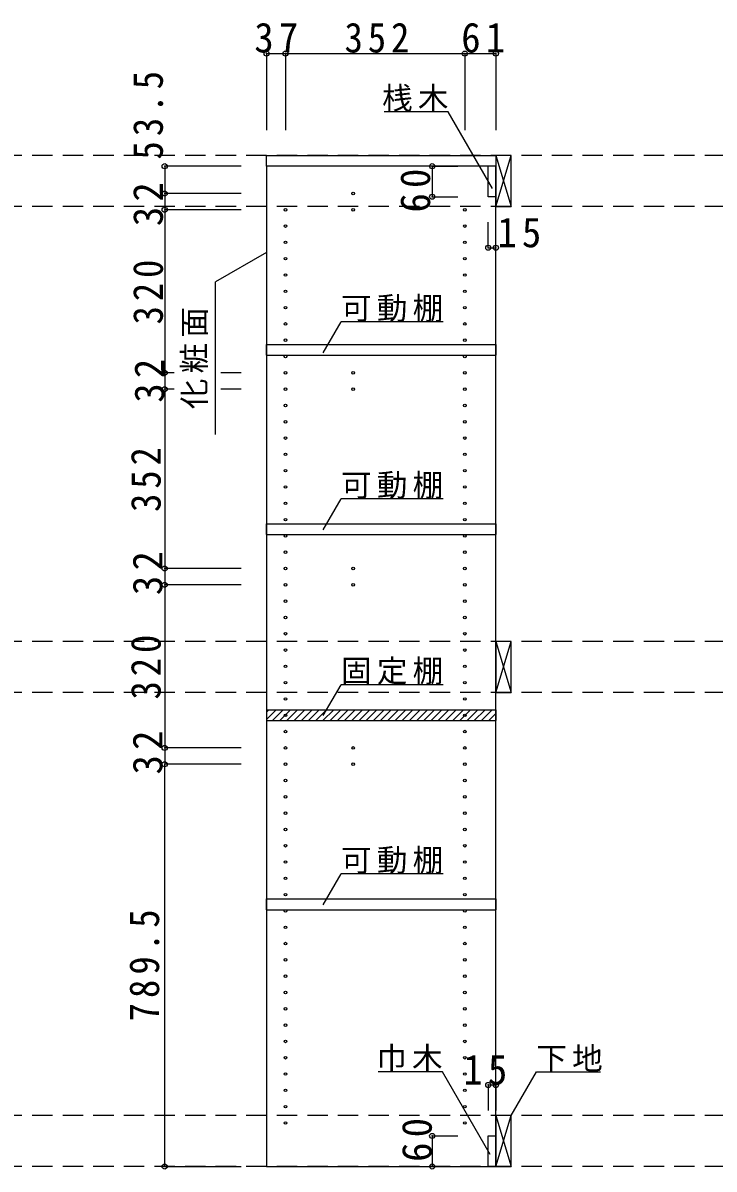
# Model space of a CAD drawing. Units: millimetres at full size, sheet at 1:20; some dimension numbers follow another scale. Extents: x -3922 to 3878, y -2932 to 2722.
# Drawn here: x 810 to 2166, y -1716 to 533 of the extents above; entities that cross this region are included whole.
import ezdxf

# ---------------------------------------------------------------- set-up
doc = ezdxf.new("R2010")
doc.units = ezdxf.units.MM
doc.header["$LTSCALE"] = 20
doc.header["$PDMODE"] = 32
doc.header["$PDSIZE"] = 10
doc.linetypes.add('DASHED2', pattern=[3, 2, -1])
for name, color, linetype in [('0-2', 2, 'Continuous'), ('0-3_固定棚', 3, 'Continuous'), ('0-4_可動棚', 3, 'Continuous'), ('0-5_側板', 4, 'Continuous'), ('0-7_桟木・巾木', 2, 'Continuous'), ('0-8', 3, 'Continuous'), ('0-A_文字', 7, 'Continuous'), ('0-B_寸法', 7, 'Continuous'), ('0-C_ハッチ', 4, 'Continuous')]:
    doc.layers.add(name, color=color, linetype=linetype)
doc.styles.add('ＭＳ ゴシック', font='')
doc.styles.get('ＭＳ ゴシック').set_extended_font_data('MS Gothic')

msp = doc.modelspace()

# ---------------------------------------------------------------- linework, layer by layer
at = {"layer": '0-2'}
for p, q in [((1288.33, 272.73), (1738.33, 272.73)), ((1738.33, 272.73), (1738.33, 251.73))]:
    msp.add_line(p, q, dxfattribs=at)
msp.add_lwpolyline([(1738.33, 251.73), (1288.33, 251.73), (1288.33, 272.73)], dxfattribs=at)
at = {"layer": '0-3_固定棚', "color": 2}
for p, q in [((1288.33, -815.27), (1738.33, -815.27)), ((1288.33, -815.27), (1288.33, -836.27)), ((1738.33, -815.27), (1738.33, -836.27)), ((1288.33, -836.27), (1738.33, -836.27))]:
    msp.add_line(p, q, dxfattribs=at)
at = {"layer": '0-4_可動棚', "color": 2}
for p, q in [((1288.33, -119.27), (1288.33, -98.27)), ((1288.33, -119.27), (1738.33, -119.27)), ((1288.33, -471.27), (1288.33, -450.27)), ((1288.33, -471.27), (1738.33, -471.27)), ((1288.33, -1207.27), (1288.33, -1186.27)), ((1288.33, -1207.27), (1738.33, -1207.27))]:
    msp.add_line(p, q, dxfattribs=at)
for points in [[(1288.33, -98.27), (1738.33, -98.27), (1738.33, -119.27)], [(1288.33, -450.27), (1738.33, -450.27), (1738.33, -471.27)], [(1288.33, -1186.27), (1738.33, -1186.27), (1738.33, -1207.27)]]:
    msp.add_lwpolyline(points, dxfattribs=at)
at = {"layer": '0-5_側板', "color": 3}
for p, q in [((1738.33, 251.73), (1288.33, 251.73)), ((1738.33, -1711.27), (1738.33, 251.73))]:
    msp.add_line(p, q, dxfattribs=at)
msp.add_lwpolyline([(1288.33, 251.73), (1288.33, -1711.27), (1738.33, -1711.27)], dxfattribs=at)
at = {"layer": '0-5_側板'}
for centre in [(1458.33, 198.23), (1325.33, 166.23), (1458.33, 166.23), (1677.33, 166.23), (1325.33, 134.23), (1677.33, 134.23), (1325.33, 102.23), (1677.33, 102.23), (1325.33, 70.23), (1677.33, 70.23), (1325.33, 38.23), (1677.33, 38.23), (1325.33, 6.23), (1677.33, 6.23), (1325.33, -25.77), (1677.33, -25.77), (1325.33, -57.77), (1677.33, -57.77), (1325.33, -89.77), (1677.33, -89.77), (1325.33, -121.77), (1677.33, -121.77), (1325.33, -153.77), (1458.33, -153.77), (1677.33, -153.77), (1325.33, -185.77), (1458.33, -185.77), (1677.33, -185.77), (1325.33, -217.77), (1677.33, -217.77), (1325.33, -249.77), (1677.33, -249.77), (1325.33, -281.77), (1677.33, -281.77), (1325.33, -313.77), (1677.33, -313.77), (1325.33, -345.77), (1677.33, -345.77), (1325.33, -377.77), (1677.33, -377.77), (1325.33, -409.77), (1677.33, -409.77), (1325.33, -441.77), (1677.33, -441.77), (1325.33, -473.77), (1677.33, -473.77), (1325.33, -505.77), (1677.33, -505.77), (1325.33, -537.77), (1458.33, -537.77), (1677.33, -537.77), (1325.33, -569.77), (1458.33, -569.77), (1677.33, -569.77), (1325.33, -601.77), (1677.33, -601.77), (1325.33, -633.77), (1677.33, -633.77), (1325.33, -665.77), (1677.33, -665.77), (1325.33, -697.77), (1677.33, -697.77), (1325.33, -729.77), (1677.33, -729.77), (1325.33, -761.77), (1677.33, -761.77), (1325.33, -793.77), (1677.33, -793.77), (1325.33, -825.77), (1677.33, -825.77), (1325.33, -857.77), (1677.33, -857.77), (1325.33, -889.77), (1458.33, -889.77), (1677.33, -889.77), (1325.33, -921.77), (1458.33, -921.77), (1677.33, -921.77), (1325.33, -953.77), (1677.33, -953.77), (1325.33, -985.77), (1677.33, -985.77), (1325.33, -1017.77), (1677.33, -1017.77), (1325.33, -1049.77), (1677.33, -1049.77), (1325.33, -1081.77), (1677.33, -1081.77), (1325.33, -1113.77), (1677.33, -1113.77), (1325.33, -1145.77), (1677.33, -1145.77), (1325.33, -1177.77), (1677.33, -1177.77), (1325.33, -1209.77), (1677.33, -1209.77), (1325.33, -1241.77), (1677.33, -1241.77), (1325.33, -1273.77), (1677.33, -1273.77), (1325.33, -1305.77), (1677.33, -1305.77), (1325.33, -1337.77), (1677.33, -1337.77), (1325.33, -1369.77), (1677.33, -1369.77), (1325.33, -1401.77), (1677.33, -1401.77), (1325.33, -1433.77), (1677.33, -1433.77), (1325.33, -1465.77), (1677.33, -1465.77), (1325.33, -1497.77), (1677.33, -1497.77), (1325.33, -1529.77), (1677.33, -1529.77), (1325.33, -1561.77), (1677.33, -1561.77), (1325.33, -1593.77), (1677.33, -1593.77), (1325.33, -1625.77), (1677.33, -1625.77)]:
    msp.add_circle(centre, 2.5, dxfattribs=at)
at = {"layer": '0-7_桟木・巾木'}
for p, q in [((1738.33, 251.73), (1723.33, 251.73)), ((1723.33, 191.73), (1723.33, 251.73)), ((1738.33, 251.73), (1738.33, 191.73)), ((1723.33, -1651.27), (1738.33, -1651.27)), ((1738.33, -1651.27), (1738.33, -1711.27))]:
    msp.add_line(p, q, dxfattribs=at)
for points in [[(1738.33, 191.73), (1726.84, 191.73), (1723.33, 191.73)], [(1738.33, -1711.27), (1723.33, -1711.27), (1723.33, -1651.27)]]:
    msp.add_lwpolyline(points, dxfattribs=at)
at = {"layer": '0-8'}
for p, q in [((1738.33, 272.73), (1738.33, 172.73)), ((1768.33, 272.73), (1738.33, 272.73)), ((1768.33, 172.73), (1768.33, 272.73)), ((1738.33, 172.73), (1768.33, 172.73)), ((1738.33, -681.27), (1738.33, -781.27)), ((1768.33, -681.27), (1738.33, -681.27)), ((1768.33, -781.27), (1768.33, -681.27)), ((1738.33, -781.27), (1768.33, -781.27)), ((1738.33, -1611.27), (1738.33, -1711.27)), ((1768.33, -1611.27), (1738.33, -1611.27)), ((1768.33, -1711.27), (1768.33, -1611.27)), ((1738.33, -1711.27), (1768.33, -1711.27))]:
    msp.add_line(p, q, dxfattribs=at)
at = {"layer": '0-8', "color": 7}
for p, q in [((1738.33, 172.73), (1768.33, 272.73)), ((1738.33, 272.73), (1768.33, 172.73)), ((1738.33, -781.27), (1768.33, -681.27)), ((1738.33, -681.27), (1768.33, -781.27)), ((1738.33, -1711.27), (1768.33, -1611.27)), ((1738.33, -1611.27), (1768.33, -1711.27))]:
    msp.add_line(p, q, dxfattribs=at)
at = {"layer": '0-A_文字'}
for p, q in [((1288.33, 82.66), (1188.33, 24.93)), ((1188.33, -275.07), (1188.33, 24.93)), ((1399.52, -114.62), (1434.54, -53.96)), ((1634.54, -53.96), (1434.54, -53.96)), ((1399.52, -461.79), (1434.54, -401.14)), ((1634.54, -401.14), (1434.54, -401.14)), ((1399.52, -826.33), (1434.54, -765.68)), ((1634.54, -765.68), (1434.54, -765.68)), ((1399.52, -1197.79), (1434.54, -1137.14)), ((1634.54, -1137.14), (1434.54, -1137.14)), ((1633.56, -1525.68), (1507.53, -1525.68)), ((1726.93, -1687.41), (1633.56, -1525.68))]:
    msp.add_line(p, q, dxfattribs=at)
for points in [[(1731.66, 208.2), (1644.99, 358.32), (1518.96, 358.32)], [(1768.33, -1611.27), (1817.75, -1525.68), (1943.78, -1525.68)]]:
    msp.add_lwpolyline(points, dxfattribs=at)
at = {"layer": '0-B_寸法', "color": 4}
for p, q in [((1288.33, 472.73), (1288.33, 322.73)), ((1288.33, 472.73), (1738.33, 472.73)), ((1325.33, 472.73), (1325.33, 322.73)), ((1677.33, 472.73), (1677.33, 322.73)), ((1738.33, 472.73), (1738.33, 322.73)), ((1088.33, 251.73), (1088.33, 198.23)), ((1238.33, 251.73), (1088.33, 251.73)), ((1613.33, 251.73), (1613.33, 191.73)), ((1613.33, 251.73), (1663.33, 251.73)), ((1088.33, 198.23), (1088.33, 166.23)), ((1238.33, 198.23), (1088.33, 198.23)), ((1613.33, 191.73), (1663.33, 191.73)), ((1088.33, 166.23), (1088.33, -153.77)), ((1238.33, 166.23), (1088.33, 166.23)), ((1723.33, 91.73), (1723.33, 141.73)), ((1738.33, 91.73), (1738.33, 141.73)), ((1723.33, 91.73), (1738.33, 91.73)), ((1088.33, -153.77), (1088.33, -185.77)), ((1106.83, -153.77), (1088.33, -153.77)), ((1238.33, -153.77), (1198.58, -153.77)), ((1088.33, -185.77), (1088.33, -537.77)), ((1106.83, -185.77), (1088.33, -185.77)), ((1238.33, -185.77), (1198.58, -185.77)), ((1088.33, -537.77), (1088.33, -569.77)), ((1238.33, -537.77), (1088.33, -537.77)), ((1088.33, -569.77), (1088.33, -889.77)), ((1238.33, -569.77), (1088.33, -569.77)), ((1088.33, -889.77), (1088.33, -921.77)), ((1238.33, -889.77), (1088.33, -889.77)), ((1238.33, -921.77), (1088.33, -921.77)), ((1088.33, -1711.27), (1088.33, -921.77)), ((1723.33, -1551.27), (1738.33, -1551.27)), ((1723.33, -1551.27), (1723.33, -1601.27)), ((1738.33, -1551.27), (1738.33, -1601.27)), ((1613.33, -1651.27), (1613.33, -1711.27)), ((1613.33, -1651.27), (1663.33, -1651.27)), ((1088.33, -1711.27), (1238.33, -1711.27)), ((1613.33, -1711.27), (1663.33, -1711.27))]:
    msp.add_line(p, q, dxfattribs=at)
at = {"layer": '0-B_寸法', "color": 4, "linetype": 'DASHED2'}
for p, q in [((3088.33, 272.73), (-2930.67, 272.73)), ((3088.33, 172.73), (-2930.67, 172.73)), ((3088.33, -681.27), (-2930.67, -681.27)), ((3088.33, -781.27), (-2930.67, -781.27)), ((3088.33, -1611.27), (-2930.67, -1611.27)), ((3088.33, -1711.27), (-2930.67, -1711.27))]:
    msp.add_line(p, q, dxfattribs=at)
at = {"layer": '0-B_寸法'}
for p in [(1288.33, 472.73), (1325.33, 472.73), (1677.33, 472.73), (1738.33, 472.73), (1088.33, 251.73), (1613.33, 251.73), (1088.33, 198.23), (1613.33, 191.73), (1088.33, 166.23), (1723.33, 91.73), (1738.33, 91.73), (1088.33, -153.77), (1088.33, -185.77), (1088.33, -537.77), (1088.33, -569.77), (1088.33, -889.77), (1088.33, -921.77), (1723.33, -1551.27), (1738.33, -1551.27), (1613.33, -1651.27), (1088.33, -1711.27), (1613.33, -1711.27)]:
    msp.add_point(p, dxfattribs=at)
at = {"layer": '0-C_ハッチ'}
for p, q in [((1288.33, -833.79), (1306.86, -815.27)), ((1288.33, -819.65), (1292.72, -815.27)), ((1300, -836.27), (1321, -815.27)), ((1314.14, -836.27), (1335.14, -815.27)), ((1328.29, -836.27), (1349.29, -815.27)), ((1342.43, -836.27), (1363.43, -815.27)), ((1356.57, -836.27), (1377.57, -815.27)), ((1370.71, -836.27), (1391.71, -815.27)), ((1384.86, -836.27), (1405.86, -815.27)), ((1399, -836.27), (1420, -815.27)), ((1413.14, -836.27), (1434.14, -815.27)), ((1427.28, -836.27), (1448.28, -815.27)), ((1441.42, -836.27), (1462.42, -815.27)), ((1455.57, -836.27), (1476.57, -815.27)), ((1469.71, -836.27), (1490.71, -815.27)), ((1483.85, -836.27), (1504.85, -815.27)), ((1497.99, -836.27), (1518.99, -815.27)), ((1512.13, -836.27), (1533.13, -815.27)), ((1526.28, -836.27), (1547.28, -815.27)), ((1540.42, -836.27), (1561.42, -815.27)), ((1554.56, -836.27), (1575.56, -815.27)), ((1568.7, -836.27), (1589.7, -815.27)), ((1582.85, -836.27), (1603.85, -815.27)), ((1596.99, -836.27), (1617.99, -815.27)), ((1611.13, -836.27), (1632.13, -815.27)), ((1625.27, -836.27), (1646.27, -815.27)), ((1639.41, -836.27), (1660.41, -815.27)), ((1653.56, -836.27), (1674.56, -815.27)), ((1667.7, -836.27), (1688.7, -815.27)), ((1681.84, -836.27), (1702.84, -815.27)), ((1695.98, -836.27), (1716.98, -815.27)), ((1710.12, -836.27), (1731.12, -815.27)), ((1724.27, -836.27), (1738.33, -822.2))]:
    msp.add_line(p, q, dxfattribs=at)

# ---------------------------------------------------------------- texts
at = {"layer": '0-A_文字', "char_height": 43.99, "attachment_point": 7, "style": 'ＭＳ ゴシック'}
for s, insert in [('\\T1.17;桟木', (1514.99, 358.32)), ('\\T1.17;可動棚', (1434.54, -53.96)), ('\\T1.17;可動棚', (1434.54, -401.14)), ('\\T1.17;固定棚', (1434.54, -765.68)), ('\\T1.17;可動棚', (1434.54, -1137.14)), ('\\T1.17;巾木', (1503.56, -1525.68)), ('\\T1.17;下地', (1817.75, -1525.68))]:
    msp.add_mtext(s, dxfattribs=dict(at, insert=insert))
at = {"layer": '0-A_文字', "insert": (1173.33, -225.07), "char_height": 43.99, "attachment_point": 7, "rotation": 90, "style": 'ＭＳ ゴシック'}
msp.add_mtext('\\T1.17;化粧面', dxfattribs=at)
at = {"layer": '0-B_寸法', "char_height": 58.65, "attachment_point": 7, "style": 'ＭＳ ゴシック'}
for s, insert in [('\\T1.27;\\W0.95;37', (1264.33, 473.94)), ('\\T1.27;\\W0.9;352', (1441.33, 473.94)), ('\\T1.27;\\W0.95;61', (1670.33, 473.94)), ('\\T1.27;\\W0.95;15', (1741.23, 91.73)), ('\\T1.27;\\W0.95;15', (1674.49, -1551.27))]:
    msp.add_mtext(s, dxfattribs=dict(at, insert=insert))
at = {"layer": '0-B_寸法', "char_height": 58.65, "attachment_point": 7, "rotation": 90, "style": 'ＭＳ ゴシック'}
for s, insert in [('\\T1.28;\\W0.9;53.5', (1085.72, 264.81)), ('\\T1.27;\\W0.95;60', (1610.13, 160.86)), ('\\T1.27;\\W0.95;32', (1085.72, 134.1)), ('\\T1.27;\\W0.9;320', (1085.72, -58.77)), ('\\T1.27;\\W0.95;32', (1088.33, -212.27)), ('\\T1.27;\\W0.9;352', (1081.42, -426.77)), ('\\T1.27;\\W0.95;32', (1084.82, -589.89)), ('\\T1.27;\\W0.9;320', (1081.42, -794.77)), ('\\T1.27;\\W0.95;32', (1084.82, -941.89)), ('\\T1.28;\\W0.9;789.5', (1078.33, -1426.52)), ('\\T1.27;\\W0.95;60', (1613.33, -1702.05))]:
    msp.add_mtext(s, dxfattribs=dict(at, insert=insert))

doc.saveas('drawing.dxf')
